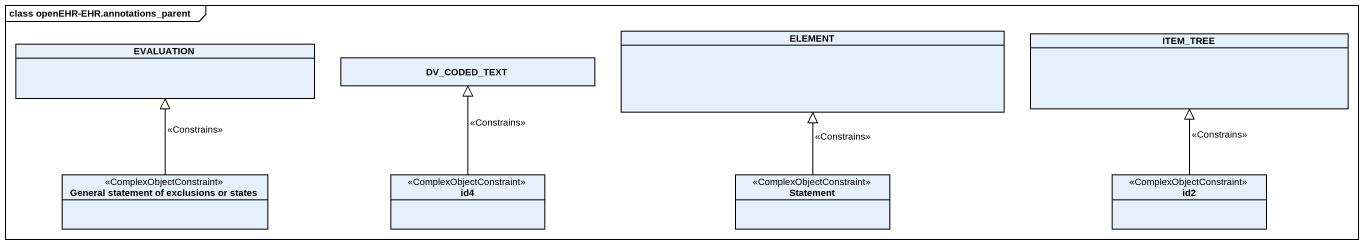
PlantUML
@startuml
mainframe class openEHR-EHR.annotations_parent
hide circle
hide empty members
class ELEMENT
class ITEM_TREE
class EVALUATION
class DV_CODED_TEXT
class "General statement of exclusions or states" as General_statement_of <<ComplexObjectConstraint>>
class id4 <<ComplexObjectConstraint>>
class Statement <<ComplexObjectConstraint>>
class id2 <<ComplexObjectConstraint>>
General_statement_of -up-|> EVALUATION : <<Constrains>>
id4 -up-|> DV_CODED_TEXT : <<Constrains>>
Statement -up-|> ELEMENT : <<Constrains>>
id2 -up-|> ITEM_TREE : <<Constrains>>
@enduml
